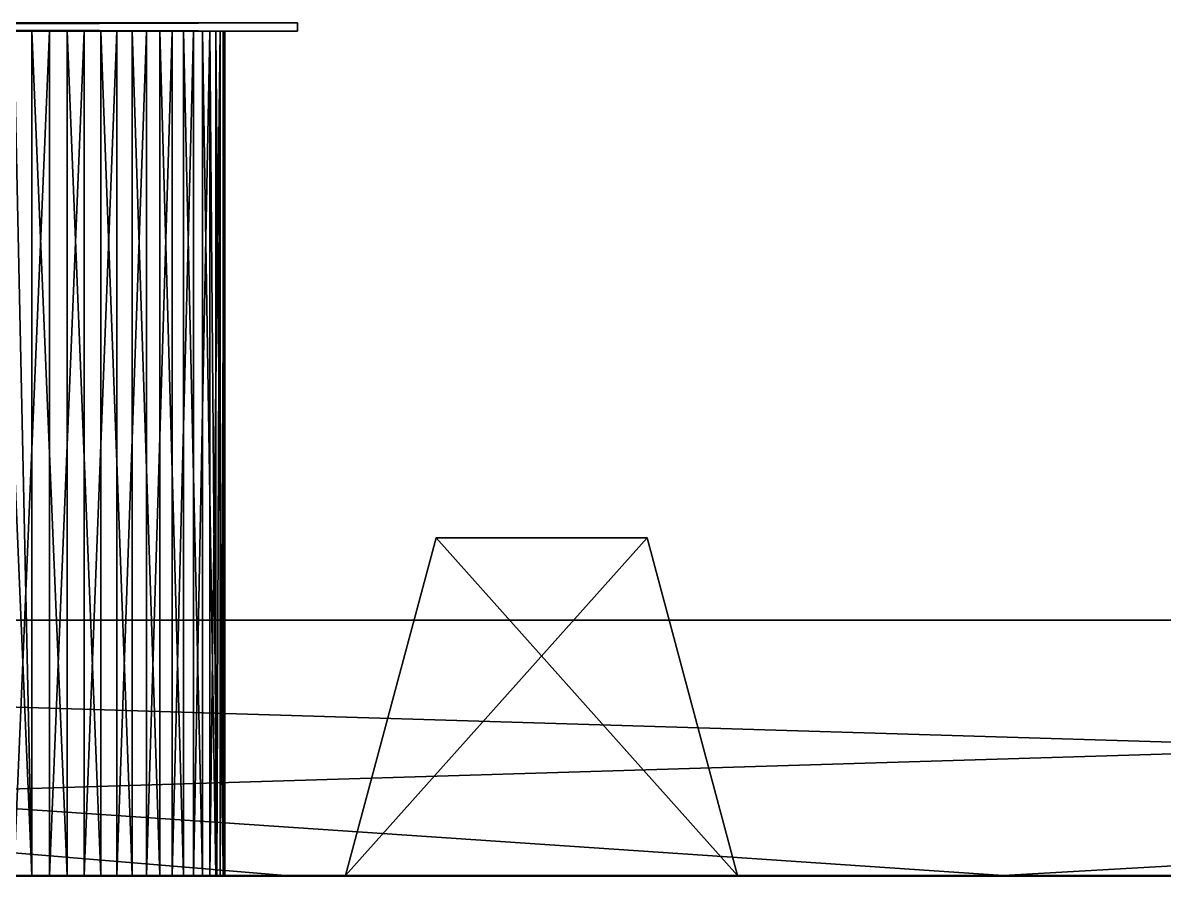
# Model space of a CAD drawing. Extents: x 0 to 100000, y 0 to 11296.
# Drawn here: x 34106 to 47624, y 1186 to 11296 of the extents above; entities that cross this region are included whole.
import ezdxf

# ---------------------------------------------------------------- set-up
doc = ezdxf.new("R2010")
doc.units = 0

msp = doc.modelspace()

# ---------------------------------------------------------------- linework, layer by layer
for points in [[(8063.163574, 11295.986328, 56196.152344), (37359.285156, 11295.986328, 56196.152344), (8063.163574, 11195.986328, 56196.152344)], [(8063.163574, 11195.986328, 56196.152344), (37359.285156, 11295.986328, 56196.152344), (37359.285156, 11195.986328, 56196.152344)], [(37359.285156, 11295.986328, 91974.460938), (8063.163574, 11295.986328, 91974.460938), (37359.285156, 11195.986328, 91974.460938)], [(37359.285156, 11195.986328, 91974.460938), (8063.163574, 11295.986328, 91974.460938), (8063.163574, 11195.986328, 91974.460938)], [(37359.285156, 11295.986328, 91974.460938), (11463.157227, 11295.986328, 91374.46875), (8063.163574, 11295.986328, 91974.460938)], [(29604.78125, 11295.986328, 59560.578125), (37359.285156, 11295.986328, 56196.152344), (8063.163574, 11295.986328, 56196.152344)], [(37359.285156, 11295.986328, 91974.460938), (16719.382813, 11295.986328, 87651.320313), (11463.157227, 11295.986328, 91374.46875)], [(37359.285156, 11295.986328, 91974.460938), (17178.238281, 11295.986328, 87447.890625), (16719.382813, 11295.986328, 87651.320313)], [(17597.351563, 11295.986328, 87171.710938), (17178.238281, 11295.986328, 87447.890625), (37359.285156, 11295.986328, 91974.460938)], [(37359.285156, 11295.986328, 91974.460938), (17965.287109, 11295.986328, 86830.304688), (17597.351563, 11295.986328, 87171.710938)], [(37359.285156, 11295.986328, 91974.460938), (18272.011719, 11295.986328, 86433.007813), (17965.287109, 11295.986328, 86830.304688)], [(32667.519531, 11295.986328, 64208.359375), (18272.011719, 11295.986328, 86433.007813), (37359.285156, 11295.986328, 91974.460938)], [(30104.828125, 11295.986328, 59517.160156), (37359.285156, 11295.986328, 56196.152344), (29604.78125, 11295.986328, 59560.578125)], [(30104.828125, 11295.986328, 59517.160156), (30605.201172, 11295.986328, 59556.636719), (37359.285156, 11295.986328, 56196.152344)], [(37359.285156, 11295.986328, 56196.152344), (30605.201172, 11295.986328, 59556.636719), (31092.253906, 11295.986328, 59677.9375)], [(37359.285156, 11295.986328, 56196.152344), (31092.253906, 11295.986328, 59677.9375), (31552.689453, 11295.986328, 59877.746094)], [(31552.689453, 11295.986328, 59877.746094), (31973.96875, 11295.986328, 60150.617188), (37359.285156, 11295.986328, 56196.152344)], [(37359.285156, 11295.986328, 56196.152344), (31973.96875, 11295.986328, 60150.617188), (32344.582031, 11295.986328, 60489.105469)], [(37359.285156, 11295.986328, 56196.152344), (32344.582031, 11295.986328, 60489.105469), (32654.425781, 11295.986328, 60883.980469)], [(32654.425781, 11295.986328, 60883.980469), (32895.058594, 11295.986328, 61324.464844), (37359.285156, 11295.986328, 56196.152344)], [(37359.285156, 11295.986328, 91974.460938), (32904.671875, 11295.986328, 63765.996094), (32667.519531, 11295.986328, 64208.359375)], [(37359.285156, 11295.986328, 56196.152344), (32895.058594, 11295.986328, 61324.464844), (33059.898438, 11295.986328, 61798.550781)], [(37359.285156, 11295.986328, 91974.460938), (33065.773438, 11295.986328, 63290.625), (32904.671875, 11295.986328, 63765.996094)], [(37359.285156, 11295.986328, 56196.152344), (33059.898438, 11295.986328, 61798.550781), (33144.460938, 11295.986328, 62293.300781)], [(37359.285156, 11295.986328, 56196.152344), (33146.4375, 11295.986328, 62795.222656), (33065.773438, 11295.986328, 63290.625)], [(37359.285156, 11295.986328, 56196.152344), (33065.773438, 11295.986328, 63290.625), (37359.285156, 11295.986328, 91974.460938)], [(33144.460938, 11295.986328, 62293.300781), (33146.4375, 11295.986328, 62795.222656), (37359.285156, 11295.986328, 56196.152344)], [(37359.285156, 11295.986328, 56196.152344), (37359.285156, 11295.986328, 91974.460938), (37359.285156, 11195.986328, 56196.152344)], [(37359.285156, 11195.986328, 56196.152344), (37359.285156, 11295.986328, 91974.460938), (37359.285156, 11195.986328, 91974.460938)], [(37359.285156, 11195.986328, 56196.152344), (11000, 11195.986328, 56459.703125), (8063.163574, 11195.986328, 56196.152344)], [(8063.163574, 11195.986328, 91974.460938), (33787.988281, 11195.986328, 91450.695313), (37359.285156, 11195.986328, 91974.460938)], [(37359.285156, 11195.986328, 56196.152344), (11422.500977, 11195.986328, 56495.664063), (11000, 11195.986328, 56459.703125)], [(11832.847656, 11195.986328, 56602.507813), (11422.500977, 11195.986328, 56495.664063), (37359.285156, 11195.986328, 56196.152344)], [(37359.285156, 11195.986328, 56196.152344), (12219.238281, 11195.986328, 56777.164063), (11832.847656, 11195.986328, 56602.507813)], [(37359.285156, 11195.986328, 56196.152344), (12570.548828, 11195.986328, 57014.609375), (12219.238281, 11195.986328, 56777.164063)], [(12876.678711, 11195.986328, 57308.015625), (12570.548828, 11195.986328, 57014.609375), (37359.285156, 11195.986328, 56196.152344)], [(37359.285156, 11195.986328, 56196.152344), (13128.822266, 11195.986328, 57648.933594), (12876.678711, 11195.986328, 57308.015625)], [(34000, 11195.986328, 56459.703125), (13128.822266, 11195.986328, 57648.933594), (37359.285156, 11195.986328, 56196.152344)], [(34212.011719, 1195.986572, 91450.695313), (34000, 11195.986328, 91459.703125), (33787.988281, 1195.986572, 91450.695313)], [(33787.988281, 11195.986328, 61450.695313), (33787.988281, 1195.986572, 61450.695313), (34212.011719, 1195.986572, 61450.695313)], [(33787.988281, 11195.986328, 61450.695313), (34212.011719, 1195.986572, 61450.695313), (34212.011719, 11195.986328, 61450.695313)], [(37359.285156, 11195.986328, 91974.460938), (33787.988281, 11195.986328, 91450.695313), (34000, 11195.986328, 91459.703125)], [(34422.5, 11195.986328, 86495.65625), (34000, 11195.986328, 86459.703125), (33787.988281, 11195.986328, 61450.695313)], [(34212.011719, 11195.986328, 61450.695313), (34422.5, 11195.986328, 86495.65625), (33787.988281, 11195.986328, 61450.695313)], [(34000, 1195.986572, 86459.703125), (34000, 11195.986328, 86459.703125), (34422.5, 11195.986328, 86495.65625)], [(34000, 1195.986572, 86459.703125), (34422.5, 11195.986328, 86495.65625), (34422.5, 1195.986572, 86495.65625)], [(34212.011719, 1195.986572, 91450.695313), (34212.011719, 11195.986328, 91450.695313), (34000, 11195.986328, 91459.703125)], [(34422.5, 11195.986328, 56495.664063), (34422.5, 1195.986572, 56495.664063), (34000, 1195.986572, 56459.703125)], [(34422.5, 11195.986328, 56495.664063), (34000, 1195.986572, 56459.703125), (34000, 11195.986328, 56459.703125)], [(34000, 11195.986328, 56459.703125), (37359.285156, 11195.986328, 56196.152344), (34422.5, 11195.986328, 56495.664063)], [(37359.285156, 11195.986328, 91974.460938), (34000, 11195.986328, 91459.703125), (34212.011719, 11195.986328, 91450.695313)], [(34629.945313, 1195.986572, 91379.039063), (34629.945313, 11195.986328, 91379.039063), (34212.011719, 11195.986328, 91450.695313)], [(34629.945313, 1195.986572, 91379.039063), (34212.011719, 11195.986328, 91450.695313), (34212.011719, 1195.986572, 91450.695313)], [(34212.011719, 11195.986328, 61450.695313), (34212.011719, 1195.986572, 61450.695313), (34629.945313, 1195.986572, 61379.03125)], [(34212.011719, 11195.986328, 61450.695313), (34629.945313, 1195.986572, 61379.03125), (34629.945313, 11195.986328, 61379.03125)], [(34212.011719, 11195.986328, 91450.695313), (34629.945313, 11195.986328, 91379.039063), (37359.285156, 11195.986328, 91974.460938)], [(34629.945313, 11195.986328, 61379.03125), (34422.5, 11195.986328, 86495.65625), (34212.011719, 11195.986328, 61450.695313)], [(34422.5, 1195.986572, 86495.65625), (34422.5, 11195.986328, 86495.65625), (34832.847656, 11195.986328, 86602.507813)], [(34422.5, 1195.986572, 86495.65625), (34832.847656, 11195.986328, 86602.507813), (34832.847656, 1195.986572, 86602.507813)], [(34832.847656, 11195.986328, 56602.507813), (34832.847656, 1195.986572, 56602.507813), (34422.5, 1195.986572, 56495.664063)], [(34832.847656, 11195.986328, 56602.507813), (34422.5, 1195.986572, 56495.664063), (34422.5, 11195.986328, 56495.664063)], [(34422.5, 11195.986328, 56495.664063), (37359.285156, 11195.986328, 56196.152344), (34832.847656, 11195.986328, 56602.507813)], [(34629.945313, 11195.986328, 61379.03125), (34832.847656, 11195.986328, 86602.507813), (34422.5, 11195.986328, 86495.65625)], [(35029.753906, 1195.986572, 91237.773438), (35029.753906, 11195.986328, 91237.773438), (34629.945313, 11195.986328, 91379.039063)], [(35029.753906, 1195.986572, 91237.773438), (34629.945313, 11195.986328, 91379.039063), (34629.945313, 1195.986572, 91379.039063)], [(34629.945313, 11195.986328, 61379.03125), (34629.945313, 1195.986572, 61379.03125), (35029.753906, 1195.986572, 61237.773438)], [(34629.945313, 11195.986328, 61379.03125), (35029.753906, 1195.986572, 61237.773438), (35029.753906, 11195.986328, 61237.773438)], [(37359.285156, 11195.986328, 91974.460938), (34629.945313, 11195.986328, 91379.039063), (35029.753906, 11195.986328, 91237.773438)], [(35219.238281, 11195.986328, 86777.171875), (34629.945313, 11195.986328, 61379.03125), (35570.550781, 11195.986328, 87014.609375)], [(35570.550781, 11195.986328, 87014.609375), (34629.945313, 11195.986328, 61379.03125), (35029.753906, 11195.986328, 61237.773438)], [(35219.238281, 11195.986328, 86777.171875), (34832.847656, 11195.986328, 86602.507813), (34629.945313, 11195.986328, 61379.03125)], [(34832.847656, 1195.986572, 86602.507813), (34832.847656, 11195.986328, 86602.507813), (35219.238281, 11195.986328, 86777.171875)], [(34832.847656, 1195.986572, 86602.507813), (35219.238281, 11195.986328, 86777.171875), (35219.238281, 1195.986572, 86777.171875)], [(35219.238281, 11195.986328, 56777.164063), (35219.238281, 1195.986572, 56777.164063), (34832.847656, 1195.986572, 56602.507813)], [(35219.238281, 11195.986328, 56777.164063), (34832.847656, 1195.986572, 56602.507813), (34832.847656, 11195.986328, 56602.507813)], [(37359.285156, 11195.986328, 56196.152344), (35219.238281, 11195.986328, 56777.164063), (34832.847656, 11195.986328, 56602.507813)], [(35399.941406, 1195.986572, 91030.976563), (35399.941406, 11195.986328, 91030.976563), (35029.753906, 11195.986328, 91237.773438)], [(35399.941406, 1195.986572, 91030.976563), (35029.753906, 11195.986328, 91237.773438), (35029.753906, 1195.986572, 91237.773438)], [(35029.753906, 11195.986328, 61237.773438), (35029.753906, 1195.986572, 61237.773438), (35399.941406, 1195.986572, 61030.976563)], [(35029.753906, 11195.986328, 61237.773438), (35399.941406, 1195.986572, 61030.976563), (35399.941406, 11195.986328, 61030.976563)], [(37359.285156, 11195.986328, 91974.460938), (35029.753906, 11195.986328, 91237.773438), (35399.941406, 11195.986328, 91030.976563)], [(35570.550781, 11195.986328, 87014.609375), (35029.753906, 11195.986328, 61237.773438), (35399.941406, 11195.986328, 61030.976563)], [(35219.238281, 1195.986572, 86777.171875), (35219.238281, 11195.986328, 86777.171875), (35570.550781, 11195.986328, 87014.609375)], [(35219.238281, 1195.986572, 86777.171875), (35570.550781, 11195.986328, 87014.609375), (35570.550781, 1195.986572, 87014.609375)], [(35570.550781, 11195.986328, 57014.609375), (35570.550781, 1195.986572, 57014.609375), (35219.238281, 1195.986572, 56777.164063)], [(35570.550781, 11195.986328, 57014.609375), (35219.238281, 1195.986572, 56777.164063), (35219.238281, 11195.986328, 56777.164063)], [(37359.285156, 11195.986328, 56196.152344), (35570.550781, 11195.986328, 57014.609375), (35219.238281, 11195.986328, 56777.164063)], [(35729.851563, 1195.986572, 90764.59375), (35729.851563, 11195.986328, 90764.59375), (35399.941406, 11195.986328, 91030.976563)], [(35729.851563, 1195.986572, 90764.59375), (35399.941406, 11195.986328, 91030.976563), (35399.941406, 1195.986572, 91030.976563)], [(35399.941406, 11195.986328, 61030.976563), (35399.941406, 1195.986572, 61030.976563), (35729.851563, 1195.986572, 60764.589844)], [(35399.941406, 11195.986328, 61030.976563), (35729.851563, 1195.986572, 60764.589844), (35729.851563, 11195.986328, 60764.589844)], [(35729.851563, 11195.986328, 90764.59375), (37359.285156, 11195.986328, 91974.460938), (35399.941406, 11195.986328, 91030.976563)], [(37359.285156, 11195.986328, 91974.460938), (36443.890625, 11195.986328, 88433.007813), (35399.941406, 11195.986328, 61030.976563)], [(35399.941406, 11195.986328, 61030.976563), (36443.890625, 11195.986328, 88433.007813), (36319.726563, 11195.986328, 88027.554688)], [(36319.726563, 11195.986328, 88027.554688), (36128.824219, 11195.986328, 87648.929688), (35399.941406, 11195.986328, 61030.976563)], [(35399.941406, 11195.986328, 61030.976563), (36128.824219, 11195.986328, 87648.929688), (35876.683594, 11195.986328, 87308.015625)], [(35399.941406, 11195.986328, 61030.976563), (35876.683594, 11195.986328, 87308.015625), (35570.550781, 11195.986328, 87014.609375)], [(35399.941406, 11195.986328, 61030.976563), (35729.851563, 11195.986328, 60764.589844), (37359.285156, 11195.986328, 91974.460938)], [(35570.550781, 1195.986572, 87014.609375), (35570.550781, 11195.986328, 87014.609375), (35876.683594, 11195.986328, 87308.015625)], [(35570.550781, 1195.986572, 87014.609375), (35876.683594, 11195.986328, 87308.015625), (35876.683594, 1195.986572, 87308.015625)], [(35876.683594, 11195.986328, 57308.015625), (35876.683594, 1195.986572, 57308.015625), (35570.550781, 1195.986572, 57014.609375)], [(35876.683594, 11195.986328, 57308.015625), (35570.550781, 1195.986572, 57014.609375), (35570.550781, 11195.986328, 57014.609375)], [(35876.683594, 11195.986328, 57308.015625), (35570.550781, 11195.986328, 57014.609375), (37359.285156, 11195.986328, 56196.152344)], [(36009.996094, 1195.986572, 90446.28125), (36009.996094, 11195.986328, 90446.28125), (35729.851563, 11195.986328, 90764.59375)], [(36009.996094, 1195.986572, 90446.28125), (35729.851563, 11195.986328, 90764.59375), (35729.851563, 1195.986572, 90764.59375)], [(35729.851563, 11195.986328, 60764.589844), (35729.851563, 1195.986572, 60764.589844), (36009.996094, 1195.986572, 60446.285156)], [(35729.851563, 11195.986328, 60764.589844), (36009.996094, 1195.986572, 60446.285156), (36009.996094, 11195.986328, 60446.285156)], [(36009.996094, 11195.986328, 90446.28125), (37359.285156, 11195.986328, 91974.460938), (35729.851563, 11195.986328, 90764.59375)], [(37359.285156, 11195.986328, 91974.460938), (35729.851563, 11195.986328, 60764.589844), (36009.996094, 11195.986328, 60446.285156)], [(35876.683594, 1195.986572, 87308.015625), (35876.683594, 11195.986328, 87308.015625), (36128.824219, 11195.986328, 87648.929688)], [(35876.683594, 1195.986572, 87308.015625), (36128.824219, 11195.986328, 87648.929688), (36128.824219, 1195.986572, 87648.929688)], [(36128.824219, 11195.986328, 57648.933594), (36128.824219, 1195.986572, 57648.933594), (35876.683594, 1195.986572, 57308.015625)], [(36128.824219, 11195.986328, 57648.933594), (35876.683594, 1195.986572, 57308.015625), (35876.683594, 11195.986328, 57308.015625)], [(37359.285156, 11195.986328, 56196.152344), (36128.824219, 11195.986328, 57648.933594), (35876.683594, 11195.986328, 57308.015625)], [(36232.316406, 1195.986572, 90085.210938), (36232.316406, 11195.986328, 90085.210938), (36009.996094, 11195.986328, 90446.28125)], [(36232.316406, 1195.986572, 90085.210938), (36009.996094, 11195.986328, 90446.28125), (36009.996094, 1195.986572, 90446.28125)], [(36009.996094, 11195.986328, 60446.285156), (36009.996094, 1195.986572, 60446.285156), (36232.316406, 1195.986572, 60085.210938)], [(36009.996094, 11195.986328, 60446.285156), (36232.316406, 1195.986572, 60085.210938), (36232.316406, 11195.986328, 60085.210938)], [(36009.996094, 11195.986328, 90446.28125), (36232.316406, 11195.986328, 90085.210938), (37359.285156, 11195.986328, 91974.460938)], [(37359.285156, 11195.986328, 91974.460938), (36009.996094, 11195.986328, 60446.285156), (36232.316406, 11195.986328, 60085.210938)], [(36128.824219, 1195.986572, 87648.929688), (36128.824219, 11195.986328, 87648.929688), (36319.726563, 11195.986328, 88027.554688)], [(36128.824219, 1195.986572, 87648.929688), (36319.726563, 11195.986328, 88027.554688), (36319.726563, 1195.986572, 88027.554688)], [(36319.726563, 11195.986328, 58027.5625), (36319.726563, 1195.986572, 58027.5625), (36128.824219, 1195.986572, 57648.933594)], [(36319.726563, 11195.986328, 58027.5625), (36128.824219, 1195.986572, 57648.933594), (36128.824219, 11195.986328, 57648.933594)], [(37359.285156, 11195.986328, 56196.152344), (36319.726563, 11195.986328, 58027.5625), (36128.824219, 11195.986328, 57648.933594)], [(36390.417969, 1195.986572, 89691.757813), (36390.417969, 11195.986328, 89691.757813), (36232.316406, 11195.986328, 90085.210938)], [(36390.417969, 1195.986572, 89691.757813), (36232.316406, 11195.986328, 90085.210938), (36232.316406, 1195.986572, 90085.210938)], [(36232.316406, 11195.986328, 60085.210938), (36232.316406, 1195.986572, 60085.210938), (36390.417969, 1195.986572, 59691.757813)], [(36232.316406, 11195.986328, 60085.210938), (36390.417969, 1195.986572, 59691.757813), (36390.417969, 11195.986328, 59691.757813)], [(37359.285156, 11195.986328, 91974.460938), (36232.316406, 11195.986328, 90085.210938), (36390.417969, 11195.986328, 89691.757813)], [(36232.316406, 11195.986328, 60085.210938), (36390.417969, 11195.986328, 59691.757813), (37359.285156, 11195.986328, 91974.460938)], [(36319.726563, 1195.986572, 88027.554688), (36319.726563, 11195.986328, 88027.554688), (36443.890625, 11195.986328, 88433.007813)], [(36319.726563, 1195.986572, 88027.554688), (36443.890625, 11195.986328, 88433.007813), (36443.890625, 1195.986572, 88433.007813)], [(36443.890625, 11195.986328, 58433.003906), (36404.535156, 1195.986572, 58304.496094), (36319.726563, 11195.986328, 58027.5625)], [(36404.535156, 1195.986572, 58304.496094), (36319.726563, 1195.986572, 58027.5625), (36319.726563, 11195.986328, 58027.5625)], [(36443.890625, 11195.986328, 58433.003906), (36319.726563, 11195.986328, 58027.5625), (37359.285156, 11195.986328, 56196.152344)], [(36479.75, 1195.986572, 89277.242188), (36479.75, 11195.986328, 89277.242188), (36390.417969, 11195.986328, 89691.757813)], [(36479.75, 1195.986572, 89277.242188), (36390.417969, 11195.986328, 89691.757813), (36390.417969, 1195.986572, 89691.757813)], [(36390.417969, 11195.986328, 59691.757813), (36390.417969, 1195.986572, 59691.757813), (36479.75, 1195.986572, 59277.246094)], [(36390.417969, 11195.986328, 59691.757813), (36479.75, 1195.986572, 59277.246094), (36479.75, 11195.986328, 59277.246094)], [(37359.285156, 11195.986328, 91974.460938), (36390.417969, 11195.986328, 89691.757813), (36479.75, 11195.986328, 89277.242188)], [(37359.285156, 11195.986328, 91974.460938), (36390.417969, 11195.986328, 59691.757813), (36479.75, 11195.986328, 59277.246094)], [(36443.890625, 11195.986328, 58433.003906), (36443.890625, 1195.986572, 58433.003906), (36404.535156, 1195.986572, 58304.496094)], [(36443.890625, 1195.986572, 88433.007813), (36443.890625, 11195.986328, 88433.007813), (36497.75, 11195.986328, 88853.601563)], [(36443.890625, 1195.986572, 88433.007813), (36497.75, 11195.986328, 88853.601563), (36497.75, 1195.986572, 88853.601563)], [(36497.75, 11195.986328, 58853.597656), (36497.75, 1195.986572, 58853.597656), (36443.890625, 1195.986572, 58433.003906)], [(36497.75, 11195.986328, 58853.597656), (36443.890625, 1195.986572, 58433.003906), (36443.890625, 11195.986328, 58433.003906)], [(37359.285156, 11195.986328, 91974.460938), (36497.75, 11195.986328, 88853.601563), (36443.890625, 11195.986328, 88433.007813)], [(37359.285156, 11195.986328, 56196.152344), (36497.75, 11195.986328, 58853.597656), (36443.890625, 11195.986328, 58433.003906)], [(36497.75, 1195.986572, 88853.601563), (36497.75, 11195.986328, 88853.601563), (36479.75, 11195.986328, 89277.242188)], [(36497.75, 1195.986572, 88853.601563), (36479.75, 11195.986328, 89277.242188), (36479.75, 1195.986572, 89277.242188)], [(36479.75, 11195.986328, 59277.246094), (36479.75, 1195.986572, 59277.246094), (36497.75, 1195.986572, 58853.597656)], [(36479.75, 11195.986328, 59277.246094), (36497.75, 1195.986572, 58853.597656), (36497.75, 11195.986328, 58853.597656)], [(36479.75, 11195.986328, 89277.242188), (36497.75, 11195.986328, 88853.601563), (37359.285156, 11195.986328, 91974.460938)], [(37359.285156, 11195.986328, 91974.460938), (36479.75, 11195.986328, 59277.246094), (37359.285156, 11195.986328, 56196.152344)], [(37359.285156, 11195.986328, 56196.152344), (36479.75, 11195.986328, 59277.246094), (36497.75, 11195.986328, 58853.597656)], [(39000, 5195.986816, 11500), (39000, 5195.986816, 9000), (37928.203125, 1195.986572, 12571.799805)], [(37928.203125, 1195.986572, 12571.799805), (39000, 5195.986816, 9000), (37928.203125, 1195.986572, 7928.20752)], [(42571.796875, 1195.986572, 12571.799805), (39000, 5195.986816, 11500), (37928.203125, 1195.986572, 12571.799805)], [(39000, 5195.986816, 9000), (41500, 5195.986816, 9000), (37928.203125, 1195.986572, 7928.20752)], [(37928.203125, 1195.986572, 7928.20752), (41500, 5195.986816, 9000), (42571.796875, 1195.986572, 7928.20752)], [(39000, 5195.986816, 21500), (39000, 5195.986816, 19000), (37928.203125, 1195.986572, 22571.800781)], [(37928.203125, 1195.986572, 22571.800781), (39000, 5195.986816, 19000), (37928.203125, 1195.986572, 17928.207031)], [(42571.796875, 1195.986572, 22571.800781), (39000, 5195.986816, 21500), (37928.203125, 1195.986572, 22571.800781)], [(39000, 5195.986816, 19000), (41500, 5195.986816, 19000), (37928.203125, 1195.986572, 17928.207031)], [(37928.203125, 1195.986572, 17928.207031), (41500, 5195.986816, 19000), (42571.796875, 1195.986572, 17928.207031)], [(39000, 5195.986816, 31500), (39000, 5195.986816, 29000), (37928.203125, 1195.986572, 32571.800781)], [(37928.203125, 1195.986572, 32571.800781), (39000, 5195.986816, 29000), (37928.203125, 1195.986572, 27928.207031)], [(42571.796875, 1195.986572, 32571.800781), (39000, 5195.986816, 31500), (37928.203125, 1195.986572, 32571.800781)], [(39000, 5195.986816, 29000), (41500, 5195.986816, 29000), (37928.203125, 1195.986572, 27928.207031)], [(37928.203125, 1195.986572, 27928.207031), (41500, 5195.986816, 29000), (42571.796875, 1195.986572, 27928.207031)], [(39000, 5195.986816, 41500.003906), (39000, 5195.986816, 39000.003906), (37928.203125, 1195.986572, 42571.800781)], [(37928.203125, 1195.986572, 42571.800781), (39000, 5195.986816, 39000.003906), (37928.203125, 1195.986572, 37928.207031)], [(42571.796875, 1195.986572, 42571.800781), (39000, 5195.986816, 41500.003906), (37928.203125, 1195.986572, 42571.800781)], [(39000, 5195.986816, 39000.003906), (41500, 5195.986816, 39000.003906), (37928.203125, 1195.986572, 37928.207031)], [(37928.203125, 1195.986572, 37928.207031), (41500, 5195.986816, 39000.003906), (42571.796875, 1195.986572, 37928.207031)], [(41500, 5195.986816, 11500), (39000, 5195.986816, 11500), (42571.796875, 1195.986572, 12571.799805)], [(41500, 5195.986816, 11500), (41500, 5195.986816, 9000), (39000, 5195.986816, 11500)], [(39000, 5195.986816, 11500), (41500, 5195.986816, 9000), (39000, 5195.986816, 9000)], [(41500, 5195.986816, 21500), (39000, 5195.986816, 21500), (42571.796875, 1195.986572, 22571.800781)], [(41500, 5195.986816, 21500), (41500, 5195.986816, 19000), (39000, 5195.986816, 21500)], [(39000, 5195.986816, 21500), (41500, 5195.986816, 19000), (39000, 5195.986816, 19000)], [(41500, 5195.986816, 31500), (39000, 5195.986816, 31500), (42571.796875, 1195.986572, 32571.800781)], [(41500, 5195.986816, 31500), (41500, 5195.986816, 29000), (39000, 5195.986816, 31500)], [(39000, 5195.986816, 31500), (41500, 5195.986816, 29000), (39000, 5195.986816, 29000)], [(41500, 5195.986816, 41500.003906), (39000, 5195.986816, 41500.003906), (42571.796875, 1195.986572, 42571.800781)], [(41500, 5195.986816, 41500.003906), (41500, 5195.986816, 39000.003906), (39000, 5195.986816, 41500.003906)], [(39000, 5195.986816, 41500.003906), (41500, 5195.986816, 39000.003906), (39000, 5195.986816, 39000.003906)], [(41500, 5195.986816, 9000), (41500, 5195.986816, 11500), (42571.796875, 1195.986572, 7928.20752)], [(42571.796875, 1195.986572, 7928.20752), (41500, 5195.986816, 11500), (42571.796875, 1195.986572, 12571.799805)], [(41500, 5195.986816, 19000), (41500, 5195.986816, 21500), (42571.796875, 1195.986572, 17928.207031)], [(42571.796875, 1195.986572, 17928.207031), (41500, 5195.986816, 21500), (42571.796875, 1195.986572, 22571.800781)], [(41500, 5195.986816, 29000), (41500, 5195.986816, 31500), (42571.796875, 1195.986572, 27928.207031)], [(42571.796875, 1195.986572, 27928.207031), (41500, 5195.986816, 31500), (42571.796875, 1195.986572, 32571.800781)], [(41500, 5195.986816, 39000.003906), (41500, 5195.986816, 41500.003906), (42571.796875, 1195.986572, 37928.207031)], [(42571.796875, 1195.986572, 37928.207031), (41500, 5195.986816, 41500.003906), (42571.796875, 1195.986572, 42571.800781)], [(1000, 4217.986816, 98959.703125), (0, 4217.986816, 99959.703125), (98868.929688, 4217.986816, 98959.703125)], [(98868.929688, 4217.986816, 98959.703125), (0, 4217.986816, 99959.703125), (99868.929688, 4217.986816, 99959.703125)], [(1000, 4217.986816, 1000), (99868.929688, 4217.986816), (0, 4217.986816)], [(99868.929688, 4217.986816, 99959.703125), (0, 4217.986816, 99959.703125), (99868.929688, 1195.986572, 99959.703125)], [(99868.929688, 1195.986572, 99959.703125), (0, 4217.986816, 99959.703125), (0, 1195.986572, 99959.703125)], [(99868.929688, 1195.986572), (0, 1185.986694), (99868.929688, 4217.986816)], [(99868.929688, 4217.986816), (0, 1185.986694), (0, 4217.986816)], [(98868.929688, 4217.986816, 1000), (99868.929688, 4217.986816), (1000, 4217.986816, 1000)], [(25250, 1195.986572, 1000), (37214.105469, 1195.986572, 1000), (1000, 4217.986816, 1000)], [(1000, 4217.986816, 1000), (37214.105469, 1195.986572, 1000), (45716.367188, 1195.986572, 1000)], [(1000, 4217.986816, 1000), (45716.367188, 1195.986572, 1000), (98868.929688, 4217.986816, 1000)], [(98868.929688, 4217.986816, 98959.703125), (45716.367188, 1195.986572, 98959.703125), (1000, 4217.986816, 98959.703125)], [(1000, 4217.986816, 98959.703125), (45716.367188, 1195.986572, 98959.703125), (37214.105469, 1195.986572, 98959.703125)], [(1000, 4217.986816, 98959.703125), (37214.105469, 1195.986572, 98959.703125), (25250, 1195.986572, 98959.703125)], [(98868.929688, 4217.986816, 1000), (45716.367188, 1195.986572, 1000), (58814.667969, 1195.986572, 1000)], [(98868.929688, 4217.986816, 98959.703125), (58814.667969, 1195.986572, 98959.703125), (45716.367188, 1195.986572, 98959.703125)], [(100000, 1195.986572, 100000), (0, 1195.986572, 100000), (100000, 1185.986694, 100000)], [(100000, 1185.986694, 100000), (0, 1195.986572, 100000), (0, 1185.986694, 100000)], [(99868.929688, 1195.986572), (100000, 1185.986694), (0, 1185.986694)], [(0, 1195.986572, 99959.703125), (0, 1195.986572, 100000), (99868.929688, 1195.986572, 99959.703125)], [(99868.929688, 1195.986572, 99959.703125), (0, 1195.986572, 100000), (100000, 1195.986572, 100000)], [(0, 1185.986694), (48842.367188, 1185.986694, 86279.34375), (0, 1185.986694, 100000)], [(0, 1185.986694, 100000), (48842.367188, 1185.986694, 86279.34375), (52194.765625, 1185.986694, 92085.875)], [(0, 1185.986694, 100000), (52194.765625, 1185.986694, 92085.875), (100000, 1185.986694, 100000)], [(100000, 1185.986694), (52194.765625, 1185.986694, 7833.526367), (0, 1185.986694)], [(0, 1185.986694), (52194.765625, 1185.986694, 7833.526367), (48842.367188, 1185.986694, 13640.060547)], [(0, 1185.986694), (48842.367188, 1185.986694, 13640.060547), (48842.367188, 1185.986694, 86279.34375)], [(25250, 1195.986572, 49515.75), (33167.152344, 1195.986572, 56602.507813), (37214.105469, 1195.986572, 49515.75)], [(37214.105469, 1195.986572, 62189.550781), (33787.988281, 1195.986572, 61450.695313), (25250, 1195.986572, 62189.550781)], [(37214.105469, 1195.986572, 83166.726563), (27566.367188, 1195.986572, 80548.601563), (25250, 1195.986572, 83166.726563)], [(25250, 1195.986572, 62189.550781), (26426.345703, 1195.986572, 66891.265625), (37214.105469, 1195.986572, 62189.550781)], [(27928.207031, 1195.986572, 7928.20752), (37214.105469, 1195.986572, 1000), (25250, 1195.986572, 1000)], [(32571.800781, 1195.986572, 12571.799805), (25250, 1195.986572, 13808.731445), (37214.105469, 1195.986572, 13808.731445)], [(32571.800781, 1195.986572, 22571.800781), (25250, 1195.986572, 23285.904297), (37214.105469, 1195.986572, 23285.904297)], [(32571.800781, 1195.986572, 17928.207031), (37214.105469, 1195.986572, 16486.931641), (25250, 1195.986572, 16486.931641)], [(27928.207031, 1195.986572, 27928.207031), (37214.105469, 1195.986572, 23285.904297), (25250, 1195.986572, 23285.904297)], [(32571.800781, 1195.986572, 32571.800781), (25250, 1195.986572, 32785.902344), (37214.105469, 1195.986572, 32785.902344)], [(32571.800781, 1195.986572, 42571.800781), (25250, 1195.986572, 49515.75), (37214.105469, 1195.986572, 49515.75)], [(32571.800781, 1195.986572, 37928.207031), (37214.105469, 1195.986572, 37464.105469), (25250, 1195.986572, 37464.105469)], [(37214.105469, 1195.986572, 91767.421875), (33787.988281, 1195.986572, 91450.695313), (25250, 1195.986572, 91767.421875)], [(25250, 1195.986572, 83166.726563), (33167.152344, 1195.986572, 86602.507813), (37214.105469, 1195.986572, 83166.726563)], [(37214.105469, 1195.986572, 16486.931641), (37214.105469, 1195.986572, 13808.731445), (25250, 1195.986572, 13808.731445)], [(37214.105469, 1195.986572, 16486.931641), (25250, 1195.986572, 13808.731445), (25250, 1195.986572, 16486.931641)], [(37214.105469, 1195.986572, 98959.703125), (37214.105469, 1195.986572, 91767.421875), (25250, 1195.986572, 91767.421875)], [(37214.105469, 1195.986572, 98959.703125), (25250, 1195.986572, 91767.421875), (25250, 1195.986572, 98959.703125)], [(25250, 1195.986572, 32785.902344), (25250, 1195.986572, 37464.105469), (37214.105469, 1195.986572, 37464.105469)], [(25250, 1195.986572, 32785.902344), (37214.105469, 1195.986572, 37464.105469), (37214.105469, 1195.986572, 32785.902344)], [(37214.105469, 1195.986572, 62189.550781), (26426.345703, 1195.986572, 66891.265625), (27089.255859, 1195.986572, 67125.484375)], [(37214.105469, 1195.986572, 62189.550781), (27089.255859, 1195.986572, 67125.484375), (27556.755859, 1195.986572, 67386.640625)], [(27556.755859, 1195.986572, 67386.640625), (28199.814453, 1195.986572, 67745.882813), (37214.105469, 1195.986572, 62189.550781)], [(37214.105469, 1195.986572, 83166.726563), (27657.714844, 1195.986572, 80507.3125), (27566.367188, 1195.986572, 80548.601563)], [(28600.898438, 1195.986572, 79869.828125), (27657.714844, 1195.986572, 80507.3125), (37214.105469, 1195.986572, 83166.726563)], [(32571.800781, 1195.986572, 7928.20752), (37214.105469, 1195.986572, 1000), (27928.207031, 1195.986572, 7928.20752)], [(32571.800781, 1195.986572, 27928.207031), (37214.105469, 1195.986572, 23285.904297), (27928.207031, 1195.986572, 27928.207031)], [(28199.814453, 1195.986572, 67745.882813), (28590.376953, 1195.986572, 68061.234375), (37214.105469, 1195.986572, 62189.550781)], [(37214.105469, 1195.986572, 62189.550781), (28590.376953, 1195.986572, 68061.234375), (29189.544922, 1195.986572, 68545.03125)], [(37214.105469, 1195.986572, 83166.726563), (28711.646484, 1195.986572, 79794.96875), (28600.898438, 1195.986572, 79869.828125)], [(37214.105469, 1195.986572, 83166.726563), (29509.384766, 1195.986572, 79030.40625), (28711.646484, 1195.986572, 79794.96875)], [(37214.105469, 1195.986572, 62189.550781), (29189.544922, 1195.986572, 68545.03125), (29499.054688, 1195.986572, 68896.703125)], [(29499.054688, 1195.986572, 68896.703125), (30029.976563, 1195.986572, 69499.953125), (37214.105469, 1195.986572, 62189.550781)], [(29630.042969, 1195.986572, 78914.765625), (29509.384766, 1195.986572, 79030.40625), (37214.105469, 1195.986572, 83166.726563)], [(37214.105469, 1195.986572, 83166.726563), (30267.197266, 1195.986572, 78053.265625), (29630.042969, 1195.986572, 78914.765625)], [(37214.105469, 1195.986572, 62189.550781), (30029.976563, 1195.986572, 69499.953125), (30258.041016, 1195.986572, 69870.34375)], [(37214.105469, 1195.986572, 62189.550781), (30258.041016, 1195.986572, 69870.34375), (30696.945313, 1195.986572, 70583.171875)], [(37214.105469, 1195.986572, 83166.726563), (30386.466797, 1195.986572, 77892.007813), (30267.197266, 1195.986572, 78053.265625)], [(30853.804688, 1195.986572, 76965.101563), (30386.466797, 1195.986572, 77892.007813), (37214.105469, 1195.986572, 83166.726563)], [(30696.945313, 1195.986572, 70583.171875), (30846.634766, 1195.986572, 70955.6875), (37214.105469, 1195.986572, 71419.40625)], [(30696.945313, 1195.986572, 70583.171875), (37214.105469, 1195.986572, 71419.40625), (37214.105469, 1195.986572, 62189.550781)], [(37214.105469, 1195.986572, 71419.40625), (30846.634766, 1195.986572, 70955.6875), (31032.966797, 1195.986572, 71419.40625)], [(37214.105469, 1195.986572, 83166.726563), (30959.167969, 1195.986572, 76756.125), (30853.804688, 1195.986572, 76965.101563)], [(37214.105469, 1195.986572, 83166.726563), (31253.333984, 1195.986572, 75795.585938), (30959.167969, 1195.986572, 76756.125)], [(37214.105469, 1195.986572, 71419.40625), (31032.966797, 1195.986572, 71419.40625), (31171.25, 1195.986572, 71763.53125)], [(31248.771484, 1195.986572, 72123.242188), (37214.105469, 1195.986572, 71419.40625), (31171.25, 1195.986572, 71763.53125)], [(31439.253906, 1195.986572, 73007.0625), (37214.105469, 1195.986572, 71419.40625), (31248.771484, 1195.986572, 72123.242188)], [(31331.664063, 1195.986572, 75539.796875), (31253.333984, 1195.986572, 75795.585938), (37214.105469, 1195.986572, 83166.726563)], [(31455.009766, 1195.986572, 74576.570313), (31331.664063, 1195.986572, 75539.796875), (37214.105469, 1195.986572, 83166.726563)], [(31439.253906, 1195.986572, 73007.0625), (31453.453125, 1195.986572, 73341.25), (37214.105469, 1195.986572, 71419.40625)], [(37214.105469, 1195.986572, 71419.40625), (31453.453125, 1195.986572, 73341.25), (31493.240234, 1195.986572, 74278.015625)], [(37214.105469, 1195.986572, 71419.40625), (31493.240234, 1195.986572, 74278.015625), (31455.009766, 1195.986572, 74576.570313)], [(31455.009766, 1195.986572, 74576.570313), (37214.105469, 1195.986572, 83166.726563), (37214.105469, 1195.986572, 71419.40625)], [(32571.800781, 1195.986572, 22571.800781), (37214.105469, 1195.986572, 23285.904297), (32571.800781, 1195.986572, 17928.207031)], [(32571.800781, 1195.986572, 17928.207031), (37214.105469, 1195.986572, 23285.904297), (37214.105469, 1195.986572, 16486.931641)], [(32571.800781, 1195.986572, 42571.800781), (37214.105469, 1195.986572, 49515.75), (32571.800781, 1195.986572, 37928.207031)], [(32571.800781, 1195.986572, 37928.207031), (37214.105469, 1195.986572, 49515.75), (37214.105469, 1195.986572, 37464.105469)], [(37214.105469, 1195.986572, 13808.731445), (37214.105469, 1195.986572, 1000), (32571.800781, 1195.986572, 7928.20752)], [(37214.105469, 1195.986572, 13808.731445), (32571.800781, 1195.986572, 7928.20752), (32571.800781, 1195.986572, 12571.799805)], [(37214.105469, 1195.986572, 32785.902344), (37214.105469, 1195.986572, 23285.904297), (32571.800781, 1195.986572, 27928.207031)], [(37214.105469, 1195.986572, 32785.902344), (32571.800781, 1195.986572, 27928.207031), (32571.800781, 1195.986572, 32571.800781)], [(37214.105469, 1195.986572, 49515.75), (33167.152344, 1195.986572, 56602.507813), (33577.5, 1195.986572, 56495.664063)], [(37214.105469, 1195.986572, 83166.726563), (33167.152344, 1195.986572, 86602.507813), (33577.5, 1195.986572, 86495.65625)], [(37214.105469, 1195.986572, 49515.75), (33577.5, 1195.986572, 56495.664063), (34000, 1195.986572, 56459.703125)], [(37214.105469, 1195.986572, 83166.726563), (33577.5, 1195.986572, 86495.65625), (34000, 1195.986572, 86459.703125)], [(37214.105469, 1195.986572, 62189.550781), (34212.011719, 1195.986572, 61450.695313), (33787.988281, 1195.986572, 61450.695313)], [(37214.105469, 1195.986572, 91767.421875), (34212.011719, 1195.986572, 91450.695313), (33787.988281, 1195.986572, 91450.695313)], [(34000, 1195.986572, 56459.703125), (34422.5, 1195.986572, 56495.664063), (37214.105469, 1195.986572, 49515.75)], [(34000, 1195.986572, 86459.703125), (34422.5, 1195.986572, 86495.65625), (37214.105469, 1195.986572, 83166.726563)], [(34629.945313, 1195.986572, 61379.03125), (34212.011719, 1195.986572, 61450.695313), (37214.105469, 1195.986572, 62189.550781)], [(37214.105469, 1195.986572, 91767.421875), (34629.945313, 1195.986572, 91379.039063), (34212.011719, 1195.986572, 91450.695313)], [(37214.105469, 1195.986572, 49515.75), (34422.5, 1195.986572, 56495.664063), (34832.847656, 1195.986572, 56602.507813)], [(37214.105469, 1195.986572, 83166.726563), (34422.5, 1195.986572, 86495.65625), (34832.847656, 1195.986572, 86602.507813)], [(37214.105469, 1195.986572, 62189.550781), (35029.753906, 1195.986572, 61237.773438), (34629.945313, 1195.986572, 61379.03125)], [(37214.105469, 1195.986572, 91767.421875), (35029.753906, 1195.986572, 91237.773438), (34629.945313, 1195.986572, 91379.039063)], [(37214.105469, 1195.986572, 49515.75), (34832.847656, 1195.986572, 56602.507813), (35219.238281, 1195.986572, 56777.164063)], [(37214.105469, 1195.986572, 83166.726563), (34832.847656, 1195.986572, 86602.507813), (35219.238281, 1195.986572, 86777.171875)], [(37214.105469, 1195.986572, 62189.550781), (35399.941406, 1195.986572, 61030.976563), (35029.753906, 1195.986572, 61237.773438)], [(35399.941406, 1195.986572, 91030.976563), (35029.753906, 1195.986572, 91237.773438), (37214.105469, 1195.986572, 91767.421875)], [(35219.238281, 1195.986572, 56777.164063), (35570.550781, 1195.986572, 57014.609375), (37214.105469, 1195.986572, 49515.75)], [(35219.238281, 1195.986572, 86777.171875), (35570.550781, 1195.986572, 87014.609375), (37214.105469, 1195.986572, 83166.726563)], [(35729.851563, 1195.986572, 60764.589844), (35399.941406, 1195.986572, 61030.976563), (37214.105469, 1195.986572, 62189.550781)], [(35729.851563, 1195.986572, 90764.59375), (35399.941406, 1195.986572, 91030.976563), (37214.105469, 1195.986572, 91767.421875)], [(37214.105469, 1195.986572, 49515.75), (35570.550781, 1195.986572, 57014.609375), (35876.683594, 1195.986572, 57308.015625)], [(35570.550781, 1195.986572, 87014.609375), (35876.683594, 1195.986572, 87308.015625), (37214.105469, 1195.986572, 83166.726563)], [(37214.105469, 1195.986572, 62189.550781), (36009.996094, 1195.986572, 60446.285156), (35729.851563, 1195.986572, 60764.589844)], [(37214.105469, 1195.986572, 91767.421875), (36009.996094, 1195.986572, 90446.28125), (35729.851563, 1195.986572, 90764.59375)], [(37214.105469, 1195.986572, 49515.75), (35876.683594, 1195.986572, 57308.015625), (36128.824219, 1195.986572, 57648.933594)], [(37214.105469, 1195.986572, 83166.726563), (35876.683594, 1195.986572, 87308.015625), (36128.824219, 1195.986572, 87648.929688)], [(37214.105469, 1195.986572, 62189.550781), (36232.316406, 1195.986572, 60085.210938), (36009.996094, 1195.986572, 60446.285156)], [(37214.105469, 1195.986572, 91767.421875), (36232.316406, 1195.986572, 90085.210938), (36009.996094, 1195.986572, 90446.28125)], [(36319.726563, 1195.986572, 58027.5625), (37214.105469, 1195.986572, 58304.496094), (36128.824219, 1195.986572, 57648.933594)], [(37214.105469, 1195.986572, 83166.726563), (36128.824219, 1195.986572, 87648.929688), (36319.726563, 1195.986572, 88027.554688)], [(36128.824219, 1195.986572, 57648.933594), (37214.105469, 1195.986572, 58304.496094), (37214.105469, 1195.986572, 49515.75)], [(36390.417969, 1195.986572, 59691.757813), (36232.316406, 1195.986572, 60085.210938), (37214.105469, 1195.986572, 62189.550781)], [(36390.417969, 1195.986572, 89691.757813), (36232.316406, 1195.986572, 90085.210938), (37214.105469, 1195.986572, 91767.421875)], [(36319.726563, 1195.986572, 58027.5625), (36404.535156, 1195.986572, 58304.496094), (37214.105469, 1195.986572, 58304.496094)], [(36319.726563, 1195.986572, 88027.554688), (36443.890625, 1195.986572, 88433.007813), (37214.105469, 1195.986572, 83166.726563)], [(36479.75, 1195.986572, 59277.246094), (36390.417969, 1195.986572, 59691.757813), (37214.105469, 1195.986572, 62189.550781)], [(36479.75, 1195.986572, 89277.242188), (36390.417969, 1195.986572, 89691.757813), (37214.105469, 1195.986572, 91767.421875)], [(36404.535156, 1195.986572, 58304.496094), (36443.890625, 1195.986572, 58433.003906), (37214.105469, 1195.986572, 58304.496094)], [(37214.105469, 1195.986572, 58304.496094), (36443.890625, 1195.986572, 58433.003906), (36497.75, 1195.986572, 58853.597656)], [(37214.105469, 1195.986572, 83166.726563), (36443.890625, 1195.986572, 88433.007813), (36497.75, 1195.986572, 88853.601563)], [(37214.105469, 1195.986572, 58304.496094), (36497.75, 1195.986572, 58853.597656), (36479.75, 1195.986572, 59277.246094)], [(37214.105469, 1195.986572, 91767.421875), (36497.75, 1195.986572, 88853.601563), (36479.75, 1195.986572, 89277.242188)], [(36479.75, 1195.986572, 59277.246094), (37214.105469, 1195.986572, 62189.550781), (37214.105469, 1195.986572, 58304.496094)], [(37214.105469, 1195.986572, 91767.421875), (37214.105469, 1195.986572, 83166.726563), (36497.75, 1195.986572, 88853.601563)], [(37214.105469, 1195.986572, 13808.731445), (37928.203125, 1195.986572, 12571.799805), (37928.203125, 1195.986572, 7928.20752)], [(37928.203125, 1195.986572, 12571.799805), (37214.105469, 1195.986572, 13808.731445), (42571.796875, 1195.986572, 12571.799805)], [(42571.796875, 1195.986572, 12571.799805), (37214.105469, 1195.986572, 13808.731445), (45716.367188, 1195.986572, 13808.731445)], [(37928.203125, 1195.986572, 7928.20752), (45716.367188, 1195.986572, 1000), (37214.105469, 1195.986572, 1000)], [(37928.203125, 1195.986572, 7928.20752), (37214.105469, 1195.986572, 1000), (37214.105469, 1195.986572, 13808.731445)], [(45716.367188, 1195.986572, 16486.931641), (45716.367188, 1195.986572, 13808.731445), (37214.105469, 1195.986572, 13808.731445)], [(45716.367188, 1195.986572, 16486.931641), (37214.105469, 1195.986572, 13808.731445), (37214.105469, 1195.986572, 16486.931641)], [(37928.203125, 1195.986572, 17928.207031), (45716.367188, 1195.986572, 16486.931641), (37214.105469, 1195.986572, 16486.931641)], [(37928.203125, 1195.986572, 17928.207031), (37214.105469, 1195.986572, 16486.931641), (37928.203125, 1195.986572, 22571.800781)], [(37928.203125, 1195.986572, 22571.800781), (37214.105469, 1195.986572, 16486.931641), (37214.105469, 1195.986572, 23285.904297)], [(37928.203125, 1195.986572, 22571.800781), (37214.105469, 1195.986572, 23285.904297), (42571.796875, 1195.986572, 22571.800781)], [(42571.796875, 1195.986572, 22571.800781), (37214.105469, 1195.986572, 23285.904297), (45716.367188, 1195.986572, 23285.904297)], [(37214.105469, 1195.986572, 32785.902344), (37928.203125, 1195.986572, 32571.800781), (37928.203125, 1195.986572, 27928.207031)], [(37928.203125, 1195.986572, 32571.800781), (37214.105469, 1195.986572, 32785.902344), (42571.796875, 1195.986572, 32571.800781)], [(42571.796875, 1195.986572, 32571.800781), (37214.105469, 1195.986572, 32785.902344), (45716.367188, 1195.986572, 32785.902344)], [(37928.203125, 1195.986572, 27928.207031), (45716.367188, 1195.986572, 23285.904297), (37214.105469, 1195.986572, 23285.904297)], [(37928.203125, 1195.986572, 27928.207031), (37214.105469, 1195.986572, 23285.904297), (37214.105469, 1195.986572, 32785.902344)], [(42571.796875, 1195.986572, 37928.207031), (45716.367188, 1195.986572, 37464.105469), (37214.105469, 1195.986572, 37464.105469)], [(45716.367188, 1195.986572, 49515.75), (42571.796875, 1195.986572, 42571.800781), (37214.105469, 1195.986572, 49515.75)], [(37214.105469, 1195.986572, 49515.75), (42571.796875, 1195.986572, 42571.800781), (37928.203125, 1195.986572, 42571.800781)], [(37214.105469, 1195.986572, 49515.75), (37928.203125, 1195.986572, 42571.800781), (37214.105469, 1195.986572, 37464.105469)], [(37214.105469, 1195.986572, 37464.105469), (37928.203125, 1195.986572, 42571.800781), (37928.203125, 1195.986572, 37928.207031)], [(37214.105469, 1195.986572, 37464.105469), (37928.203125, 1195.986572, 37928.207031), (42571.796875, 1195.986572, 37928.207031)], [(45716.367188, 1195.986572, 91767.421875), (45716.367188, 1195.986572, 83166.726563), (37214.105469, 1195.986572, 83166.726563)], [(45716.367188, 1195.986572, 91767.421875), (37214.105469, 1195.986572, 83166.726563), (37214.105469, 1195.986572, 91767.421875)], [(45716.367188, 1195.986572, 98959.703125), (45716.367188, 1195.986572, 91767.421875), (37214.105469, 1195.986572, 91767.421875)], [(45716.367188, 1195.986572, 98959.703125), (37214.105469, 1195.986572, 91767.421875), (37214.105469, 1195.986572, 98959.703125)], [(37214.105469, 1195.986572, 32785.902344), (37214.105469, 1195.986572, 37464.105469), (45716.367188, 1195.986572, 37464.105469)], [(37214.105469, 1195.986572, 32785.902344), (45716.367188, 1195.986572, 37464.105469), (45716.367188, 1195.986572, 32785.902344)], [(37214.105469, 1195.986572, 58304.496094), (37214.105469, 1195.986572, 62189.550781), (45716.367188, 1195.986572, 62189.550781)], [(37214.105469, 1195.986572, 58304.496094), (45716.367188, 1195.986572, 62189.550781), (45716.367188, 1195.986572, 58304.496094)], [(37214.105469, 1195.986572, 62189.550781), (37214.105469, 1195.986572, 71419.40625), (45716.367188, 1195.986572, 71419.40625)], [(37214.105469, 1195.986572, 62189.550781), (45716.367188, 1195.986572, 71419.40625), (45716.367188, 1195.986572, 62189.550781)], [(37214.105469, 1195.986572, 71419.40625), (37214.105469, 1195.986572, 83166.726563), (45716.367188, 1195.986572, 83166.726563)], [(37214.105469, 1195.986572, 71419.40625), (45716.367188, 1195.986572, 83166.726563), (45716.367188, 1195.986572, 71419.40625)], [(37214.105469, 1195.986572, 49515.75), (37214.105469, 1195.986572, 58304.496094), (45716.367188, 1195.986572, 58304.496094)], [(37214.105469, 1195.986572, 49515.75), (45716.367188, 1195.986572, 58304.496094), (45716.367188, 1195.986572, 49515.75)], [(42571.796875, 1195.986572, 7928.20752), (45716.367188, 1195.986572, 1000), (37928.203125, 1195.986572, 7928.20752)], [(42571.796875, 1195.986572, 17928.207031), (45716.367188, 1195.986572, 16486.931641), (37928.203125, 1195.986572, 17928.207031)], [(42571.796875, 1195.986572, 27928.207031), (45716.367188, 1195.986572, 23285.904297), (37928.203125, 1195.986572, 27928.207031)], [(42571.796875, 1195.986572, 12571.799805), (45716.367188, 1195.986572, 13808.731445), (42571.796875, 1195.986572, 7928.20752)], [(42571.796875, 1195.986572, 7928.20752), (45716.367188, 1195.986572, 13808.731445), (45716.367188, 1195.986572, 1000)], [(42571.796875, 1195.986572, 22571.800781), (45716.367188, 1195.986572, 23285.904297), (42571.796875, 1195.986572, 17928.207031)], [(42571.796875, 1195.986572, 17928.207031), (45716.367188, 1195.986572, 23285.904297), (45716.367188, 1195.986572, 16486.931641)], [(42571.796875, 1195.986572, 32571.800781), (45716.367188, 1195.986572, 32785.902344), (42571.796875, 1195.986572, 27928.207031)], [(42571.796875, 1195.986572, 27928.207031), (45716.367188, 1195.986572, 32785.902344), (45716.367188, 1195.986572, 23285.904297)], [(45716.367188, 1195.986572, 49515.75), (45716.367188, 1195.986572, 37464.105469), (42571.796875, 1195.986572, 37928.207031)], [(45716.367188, 1195.986572, 49515.75), (42571.796875, 1195.986572, 37928.207031), (42571.796875, 1195.986572, 42571.800781)], [(52213.335938, 1195.986572, 92075.148438), (52035.671875, 1195.986572, 91767.421875), (45716.367188, 1195.986572, 91767.421875)], [(45716.367188, 1195.986572, 91767.421875), (52035.671875, 1195.986572, 91767.421875), (48860.933594, 1195.986572, 86268.625)], [(51276.933594, 1195.986572, 84873.75), (58814.667969, 1195.986572, 83166.726563), (45716.367188, 1195.986572, 83166.726563)], [(51276.933594, 1195.986572, 84873.75), (45716.367188, 1195.986572, 83166.726563), (48860.933594, 1195.986572, 86268.625)], [(58814.667969, 1195.986572, 98959.703125), (52213.335938, 1195.986572, 92075.148438), (45716.367188, 1195.986572, 98959.703125)], [(51276.933594, 1195.986572, 15045.654297), (49134.507813, 1195.986572, 13808.731445), (45716.367188, 1195.986572, 13808.731445)], [(45716.367188, 1195.986572, 13808.731445), (49134.507813, 1195.986572, 13808.731445), (48860.933594, 1195.986572, 13650.779297)], [(45716.367188, 1195.986572, 13808.731445), (48860.933594, 1195.986572, 13650.779297), (45716.367188, 1195.986572, 1000)], [(45716.367188, 1195.986572, 1000), (48860.933594, 1195.986572, 13650.779297), (52213.335938, 1195.986572, 7844.253418)], [(45716.367188, 1195.986572, 1000), (52213.335938, 1195.986572, 7844.253418), (58814.667969, 1195.986572, 1000)], [(51276.933594, 1195.986572, 15045.654297), (45716.367188, 1195.986572, 13808.731445), (45716.367188, 1195.986572, 16486.931641)], [(48860.933594, 1195.986572, 86268.625), (45716.367188, 1195.986572, 83166.726563), (45716.367188, 1195.986572, 91767.421875)], [(52213.335938, 1195.986572, 92075.148438), (45716.367188, 1195.986572, 91767.421875), (45716.367188, 1195.986572, 98959.703125)], [(45716.367188, 1195.986572, 32785.902344), (58814.667969, 1195.986572, 32785.902344), (45716.367188, 1195.986572, 23285.904297)], [(45716.367188, 1195.986572, 23285.904297), (58814.667969, 1195.986572, 32785.902344), (58814.667969, 1195.986572, 23285.904297)], [(45716.367188, 1195.986572, 23285.904297), (58814.667969, 1195.986572, 23285.904297), (45716.367188, 1195.986572, 16486.931641)], [(45716.367188, 1195.986572, 16486.931641), (58814.667969, 1195.986572, 23285.904297), (58814.667969, 1195.986572, 16486.931641)], [(45716.367188, 1195.986572, 16486.931641), (58814.667969, 1195.986572, 16486.931641), (51276.933594, 1195.986572, 15045.654297)], [(45716.367188, 1195.986572, 32785.902344), (45716.367188, 1195.986572, 37464.105469), (58814.667969, 1195.986572, 37464.105469)], [(45716.367188, 1195.986572, 32785.902344), (58814.667969, 1195.986572, 37464.105469), (58814.667969, 1195.986572, 32785.902344)], [(45716.367188, 1195.986572, 58304.496094), (45716.367188, 1195.986572, 62189.550781), (58814.667969, 1195.986572, 62189.550781)], [(45716.367188, 1195.986572, 58304.496094), (58814.667969, 1195.986572, 62189.550781), (58814.667969, 1195.986572, 58304.496094)], [(58814.667969, 1195.986572, 49515.75), (58814.667969, 1195.986572, 37464.105469), (45716.367188, 1195.986572, 37464.105469)], [(58814.667969, 1195.986572, 49515.75), (45716.367188, 1195.986572, 37464.105469), (45716.367188, 1195.986572, 49515.75)], [(45716.367188, 1195.986572, 62189.550781), (45716.367188, 1195.986572, 71419.40625), (58814.667969, 1195.986572, 71419.40625)], [(45716.367188, 1195.986572, 62189.550781), (58814.667969, 1195.986572, 71419.40625), (58814.667969, 1195.986572, 62189.550781)], [(45716.367188, 1195.986572, 71419.40625), (45716.367188, 1195.986572, 83166.726563), (58814.667969, 1195.986572, 83166.726563)], [(45716.367188, 1195.986572, 71419.40625), (58814.667969, 1195.986572, 83166.726563), (58814.667969, 1195.986572, 71419.40625)], [(45716.367188, 1195.986572, 49515.75), (45716.367188, 1195.986572, 58304.496094), (58814.667969, 1195.986572, 58304.496094)], [(45716.367188, 1195.986572, 49515.75), (58814.667969, 1195.986572, 58304.496094), (58814.667969, 1195.986572, 49515.75)]]:
    msp.add_3dface(points)

doc.saveas('drawing.dxf')
